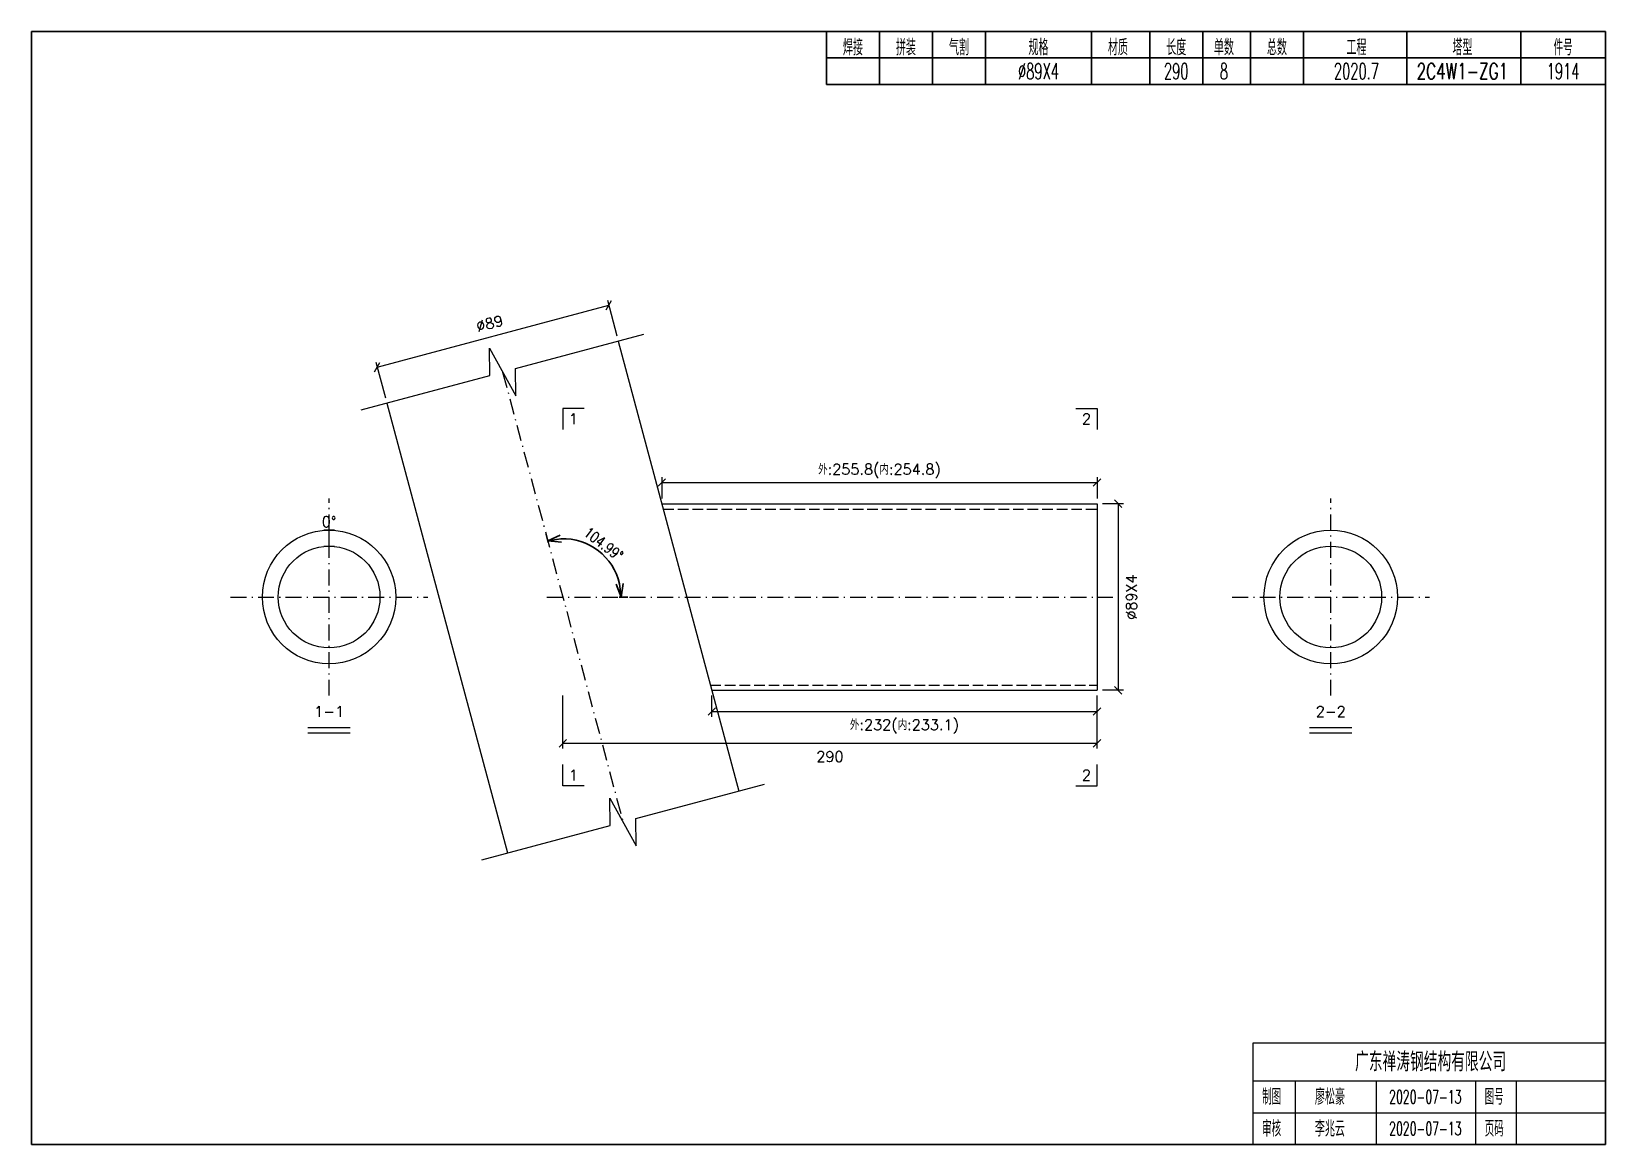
# Model space of a CAD drawing. Extents: x 154981 to 165753, y -86801 to -82885.
# Drawn here: x 159243.1 to 159540.1, y -84356.7 to -84146.7 of the extents above; entities that cross this region are included whole.
import ezdxf
from ezdxf.enums import TextEntityAlignment as Align

# ---------------------------------------------------------------- set-up
doc = ezdxf.new("R2010")
doc.units = 0
doc.header["$MEASUREMENT"] = 0
doc.linetypes.add('一点画线', pattern=[5.2, 3, -1, 0.2, -1])
doc.linetypes.add('虚线', pattern=[2.75, 2, -0.75])
doc.layers.get('0').update_dxf_attribs({"linetype": 'CONTINUOUS', "lineweight": 25})
doc.layers.get('Defpoints').update_dxf_attribs({"linetype": 'CONTINUOUS'})
doc.layers.add('4', color=7, linetype='CONTINUOUS', lineweight=25)
doc.layers.add('5', color=7, linetype='CONTINUOUS', lineweight=25)
doc.styles.add('DimFont', font='simplex.shx', dxfattribs={"width": 0.8, "bigfont": 'gbhzfs.shx'})
doc.styles.get("Standard").update_dxf_attribs({"font": 'simplex.shx', "width": 0.7, "height": 3, "bigfont": 'gbhzfs.shx'})
doc.dimstyles.new('DHDxfDimStyleOpen30', dxfattribs={"dimtxt": 2.5, "dimasz": 2.5, "dimexe": 1.25, "dimexo": 0.625, "dimtad": 2, "dimtxsty": 'DimFont', "dimblk": 'OPEN30', "dimblk1": 'OPEN30', "dimblk2": 'OPEN30', "dimcen": 2.5, "dimadec": 0, "dimazin": 0, "dimtfac": 1, "dimtmove": 0, "dimatfit": 3, "dimfxl": 0, "dimarcsym": 0})

# ---------------------------------------------------------------- blocks, each defined once
blk = doc.blocks.new('_OPEN30')
at = {"color": 0, "linetype": 'ByBlock', "lineweight": -2}
for p, q in [((-1, 0.27), (0, 0)), ((0, 0), (-1, -0.27)), ((0, 0), (-1, 0))]:
    blk.add_line(p, q, dxfattribs=at)
blk = doc.blocks.new('*D9')
at = {"layer": '5', "color": 136, "linetype": 'Continuous', "lineweight": -2}
for p, q in [((159340.63, -84243.11), (159340.21, -84241.54)), ((159354, -84253.37), (159355.63, -84253.37))]:
    blk.add_line(p, q, dxfattribs=at)
blk.add_arc((159343.38, -84253.37), 11, 13.05, 91.939, dxfattribs=at)
at = {"layer": 'Defpoints', "color": 0, "linetype": 'Continuous'}
for p in [(159340.79, -84243.71), (159352.39, -84247.06), (159343.38, -84253.37), (159353.38, -84253.37)]:
    blk.add_point(p, dxfattribs=at)
at = {"layer": '5', "color": 136, "linetype": 'Continuous', "lineweight": -2, "xscale": 2.5, "yscale": 2.5, "zscale": 2.5}
for p, rotation in [((159340.53, -84242.74), 188.4640211556891), ((159354.38, -84253.37), 276.5249788441108)]:
    blk.add_blockref('_OPEN30', p, dxfattribs=dict(at, rotation=rotation))
at = {"layer": '5', "color": 136, "linetype": 'Continuous', "lineweight": 13, "insert": (159351.06, -84243.35), "char_height": 2, "attachment_point": 5, "rotation": 322.4945, "style": 'DimFont'}
blk.add_mtext('104.99%%d', dxfattribs=at)
blk = doc.blocks.new('CTDHK')
at = {"color": 0, "linetype": 'Continuous'}
for p, q in [((0, 210), (297, 210)), ((0, 0), (0, 210)), ((297, 210), (297, 0)), ((297, 0), (0, 0))]:
    blk.add_line(p, q, dxfattribs=at)

msp = doc.modelspace()

# ---------------------------------------------------------------- linework, layer by layer
at = {"layer": '4', "color": 1, "linetype": 'Continuous', "lineweight": 25}
for p, q in [((159393.11666, -84156.66733), (159393.11666, -84146.66733)), ((159403.11666, -84156.66733), (159403.11666, -84146.66733)), ((159413.11666, -84156.66733), (159413.11666, -84146.66733)), ((159423.11666, -84156.66733), (159423.11666, -84146.66733)), ((159443.11666, -84156.66733), (159443.11666, -84146.66733)), ((159454.11666, -84156.66733), (159454.11666, -84146.66733)), ((159464.11666, -84156.66733), (159464.11666, -84146.66733)), ((159473.11666, -84156.66733), (159473.11666, -84146.66733)), ((159483.11666, -84156.66733), (159483.11666, -84146.66733)), ((159502.61666, -84156.66733), (159502.61666, -84146.66733)), ((159524.11666, -84156.66733), (159524.11666, -84146.66733)), ((159393.11666, -84151.66733), (159540.11666, -84151.66733)), ((159393.11666, -84156.66733), (159540.11666, -84156.66733))]:
    msp.add_line(p, q, dxfattribs=at)
at = {"layer": '4', "color": 1, "linetype": 'Continuous', "lineweight": 18}
for p, q in [((159473.61666, -84356.66733), (159473.61666, -84337.46733)), ((159473.61666, -84337.46733), (159540.11666, -84337.46733)), ((159473.61666, -84344.66733), (159540.11666, -84344.66733)), ((159481.61666, -84356.66733), (159481.61666, -84344.66733)), ((159496.91666, -84356.66733), (159496.91666, -84344.66733)), ((159515.61666, -84356.66733), (159515.61666, -84344.66733)), ((159523.31666, -84356.66733), (159523.31666, -84344.66733)), ((159473.61666, -84350.66733), (159540.11666, -84350.66733))]:
    msp.add_line(p, q, dxfattribs=at)
msp.add_lwpolyline([(159243.11666, -84146.66733), (159243.11666, -84356.66733), (159540.11666, -84356.66733), (159540.11666, -84146.66733)], close=True, dxfattribs=at)
at = {"layer": '5', "color": 134, "linetype": 'Continuous', "lineweight": 13}
for p, q in [((159308.36967, -84210.00806), (159352.03176, -84198.31782)), ((159351.5316, -84199.18375), (159352.53193, -84197.45189)), ((159351.77313, -84197.35185), (159353.58356, -84204.11367)), ((159307.8695, -84210.87399), (159308.86984, -84209.14213)), ((159308.11104, -84209.04208), (159309.92147, -84215.80391)), ((159343.37555, -84217.76989), (159343.37555, -84221.76989)), ((159347.37555, -84217.76989), (159343.37555, -84217.76989)), ((159440.17555, -84217.76989), (159444.17555, -84217.76989)), ((159444.17555, -84217.76989), (159444.17555, -84221.76989)), ((159361.3522, -84232.477), (159362.76641, -84231.06278)), ((159362.05931, -84230.76989), (159362.05931, -84234.76989)), ((159362.05931, -84231.76989), (159444.17555, -84231.76989)), ((159443.46845, -84232.477), (159444.88266, -84231.06278)), ((159444.17555, -84230.76989), (159444.17555, -84234.76989)), ((159447.46845, -84235.06278), (159448.88266, -84236.477)), ((159449.17555, -84235.76989), (159445.17555, -84235.76989)), ((159448.17555, -84235.76989), (159448.17555, -84270.96989)), ((159447.46845, -84270.26278), (159448.88266, -84271.677)), ((159343.37555, -84281.96989), (159343.37555, -84271.96989)), ((159371.48388, -84275.96989), (159371.48388, -84271.96989)), ((159444.17555, -84281.96989), (159444.17555, -84271.96989)), ((159444.17555, -84275.96989), (159444.17555, -84271.96989)), ((159449.17555, -84270.96989), (159445.17555, -84270.96989)), ((159372.19098, -84274.26278), (159370.77677, -84275.677)), ((159371.48388, -84274.96989), (159444.17555, -84274.96989)), ((159444.88266, -84274.26278), (159443.46845, -84275.677)), ((159295.27555, -84277.96989), (159303.27555, -84277.96989)), ((159295.27555, -84278.96989), (159303.27555, -84278.96989)), ((159484.27555, -84277.96989), (159492.27555, -84277.96989)), ((159484.27555, -84278.96989), (159492.27555, -84278.96989)), ((159344.08266, -84280.26278), (159342.66845, -84281.677)), ((159343.37555, -84280.96989), (159444.17555, -84280.96989)), ((159444.88266, -84280.26278), (159443.46845, -84281.677)), ((159343.37555, -84288.96989), (159343.37555, -84284.96989)), ((159444.17555, -84288.96989), (159444.17555, -84284.96989)), ((159347.37555, -84288.96989), (159343.37555, -84288.96989)), ((159440.17555, -84288.96989), (159444.17555, -84288.96989))]:
    msp.add_line(p, q, dxfattribs=at)
at = {"layer": '5', "color": 7, "linetype": 'Continuous', "lineweight": 13}
for p, q in [((159334.42609, -84210.27819), (159358.67208, -84203.78648)), ((159353.8422, -84205.07965), (159376.571, -84289.96989)), ((159329.51051, -84206.41818), (159334.51179, -84215.43135)), ((159329.59621, -84211.57135), (159329.51051, -84206.41818)), ((159334.51179, -84215.43135), (159334.42609, -84210.27819)), ((159305.35023, -84218.06306), (159329.59621, -84211.57135)), ((159310.18011, -84216.76989), (159332.90891, -84301.66013)), ((159362.05931, -84235.76989), (159444.17555, -84235.76989)), ((159444.17555, -84235.76989), (159444.17555, -84270.96989)), ((159371.48388, -84270.96989), (159444.17555, -84270.96989)), ((159352.23932, -84291.30842), (159357.24059, -84300.32159)), ((159352.32502, -84296.46159), (159352.23932, -84291.30842)), ((159357.15489, -84295.16842), (159381.40088, -84288.67672)), ((159328.07903, -84302.9533), (159352.32502, -84296.46159)), ((159357.24059, -84300.32159), (159357.15489, -84295.16842))]:
    msp.add_line(p, q, dxfattribs=at)
at = {"layer": '5', "color": 7, "linetype": '一点画线', "lineweight": 13}
msp.add_line((159332.01115, -84210.92477), (159354.73996, -84295.81501), dxfattribs=at)
at = {"layer": '5', "color": 9, "linetype": '一点画线', "lineweight": 13}
for p, q in [((159299.27555, -84271.96989), (159299.27555, -84234.76989)), ((159488.27555, -84271.96989), (159488.27555, -84234.76989)), ((159280.67555, -84253.36989), (159317.87555, -84253.36989)), ((159469.67555, -84253.36989), (159506.87555, -84253.36989))]:
    msp.add_line(p, q, dxfattribs=at)
at = {"layer": '5', "color": 9, "linetype": '虚线', "lineweight": 13}
for p, q in [((159362.32705, -84236.76989), (159444.17555, -84236.76989)), ((159371.21613, -84269.96989), (159444.17555, -84269.96989))]:
    msp.add_line(p, q, dxfattribs=at)
at = {"layer": '5', "color": 1, "linetype": 'Continuous', "lineweight": 13}
for p, q in [((159300.27555, -84240.76989), (159298.27555, -84240.76989)), ((159299.27555, -84243.76989), (159299.27555, -84240.76989)), ((159298.27555, -84243.76989), (159300.27555, -84243.76989))]:
    msp.add_line(p, q, dxfattribs=at)
at = {"layer": '5', "color": 1, "linetype": '一点画线', "lineweight": 13}
msp.add_line((159340.37555, -84253.36989), (159447.17555, -84253.36989), dxfattribs=at)
at = {"layer": '5', "color": 7, "linetype": 'Continuous', "lineweight": 13}
for centre, radius in [((159299.27555, -84253.36989), 12.6), ((159488.27555, -84253.36989), 12.6), ((159299.27555, -84253.36989), 9.6), ((159488.27555, -84253.36989), 9.6)]:
    msp.add_circle(centre, radius, dxfattribs=at)

# ---------------------------------------------------------------- block references
at = {"color": 2, "linetype": 'Continuous'}
msp.add_blockref('CTDHK', (159243.11666, -84356.66733), dxfattribs=at)

# ---------------------------------------------------------------- texts
at = {"layer": '4', "color": 1, "linetype": 'Continuous', "lineweight": 25}
for s, width, p in [('焊接', 0.7, (159398.11666, -84149.66733)), ('拼装', 0.7, (159408.11666, -84149.66733)), ('气割', 0.7, (159418.11666, -84149.66733)), ('规格', 0.7, (159433.11666, -84149.66733)), ('材质', 0.7, (159448.11666, -84149.66733)), ('长度', 0.7, (159459.11666, -84149.66733)), ('单数', 0.7, (159468.11666, -84149.66733)), ('总数', 0.7, (159478.11666, -84149.66733)), ('工程', 0.7, (159493.11666, -84149.66733)), ('塔型', 0.7, (159513.11666, -84149.66733)), ('件号', 0.6, (159532.11666, -84149.66733)), ('%%c89X4', 0.6, (159433.11666, -84154.16733)), ('290', 0.6, (159459.11666, -84154.16733)), ('8', 0.6, (159468.11666, -84154.16733)), ('2020.7', 0.6, (159493.11666, -84154.16733)), ('2C4W1-ZG1', 0.7, (159513.11666, -84154.16733)), ('1914', 0.6, (159532.11666, -84154.16733))]:
    msp.add_text(s, height=3, dxfattribs=dict(at, width=width)).set_placement(p, align=Align.MIDDLE_CENTER)
at = {"layer": '4', "color": 1, "linetype": 'Continuous', "lineweight": 13}
msp.add_text('广东禅涛钢结构有限公司', height=3.6, dxfattribs=at).set_placement((159507.11666, -84341.06733), align=Align.MIDDLE_CENTER)
for s, height, width, p in [('制图', 3, 0.8, (159477.11666, -84347.66733)), ('廖松豪', 3, 0.7, (159488.11666, -84347.66733)), ('2020-07-13', 2.5, 0.6, (159506.11666, -84347.66733)), ('图号', 3, 0.8, (159519.11666, -84347.66733)), ('审核', 3, 0.8, (159477.11666, -84353.66733)), ('李兆云', 3, 0.7, (159488.11666, -84353.66733)), ('2020-07-13', 2.5, 0.6, (159506.11666, -84353.66733)), ('页码', 3, 0.8, (159519.11666, -84353.66733))]:
    msp.add_text(s, height=height, dxfattribs=dict(at, width=width)).set_placement(p, align=Align.MIDDLE_CENTER)
at = {"layer": '5', "color": 134, "linetype": 'Continuous', "lineweight": 13}
for s, rotation, p in [('%%c89', 14, (159329.55413, -84201.748)), ('%%c89X4', 90, (159450.67555, -84253.36989))]:
    msp.add_text(s, height=2, rotation=rotation, dxfattribs=at).set_placement(p, align=Align.MIDDLE_CENTER)
for s, p in [('1', (159345.37555, -84219.76989)), ('2', (159442.17555, -84219.76989)), ('外:255.8(内:254.8)', (159403.11743, -84229.26989)), ('1-1', (159299.27555, -84274.96989)), ('外:232(内:233.1)', (159407.82971, -84277.46989)), ('2-2', (159488.27555, -84274.96989)), ('290', (159393.77555, -84283.46989)), ('1', (159345.37555, -84286.96989)), ('2', (159442.17555, -84286.96989))]:
    msp.add_text(s, height=2, dxfattribs=at).set_placement(p, align=Align.MIDDLE_CENTER)
at = {"layer": '5', "color": 1, "linetype": 'Continuous', "lineweight": 13}
msp.add_text('0%%d', height=2, dxfattribs=at).set_placement((159299.27555, -84240.76989), align=Align.BOTTOM_CENTER)

# ---------------------------------------------------------------- dimensions: what is measured, and where the dimension line sits
at = {"layer": '5', "color": 7, "linetype": 'Continuous', "lineweight": 13}
dim = msp.add_angular_dim_3p(base=(159352.38663, -84247.06112), center=(159343.37555, -84253.36989), p1=(159353.37555, -84253.36989), p2=(159340.78922, -84243.71013), text='104.99%%d', dimstyle='DHDxfDimStyleOpen30', override={"dimtxt": 2, "dimclrd": 136, "dimclre": 136, "dimclrt": 136, "dimtmove": 0}, dxfattribs=at)
dim.commit()
dim.dimension.update_dxf_attribs({"geometry": '*D9', "text_midpoint": (159350.07277, -84244.64364), "dimtype": 165})

doc.saveas('drawing.dxf')
